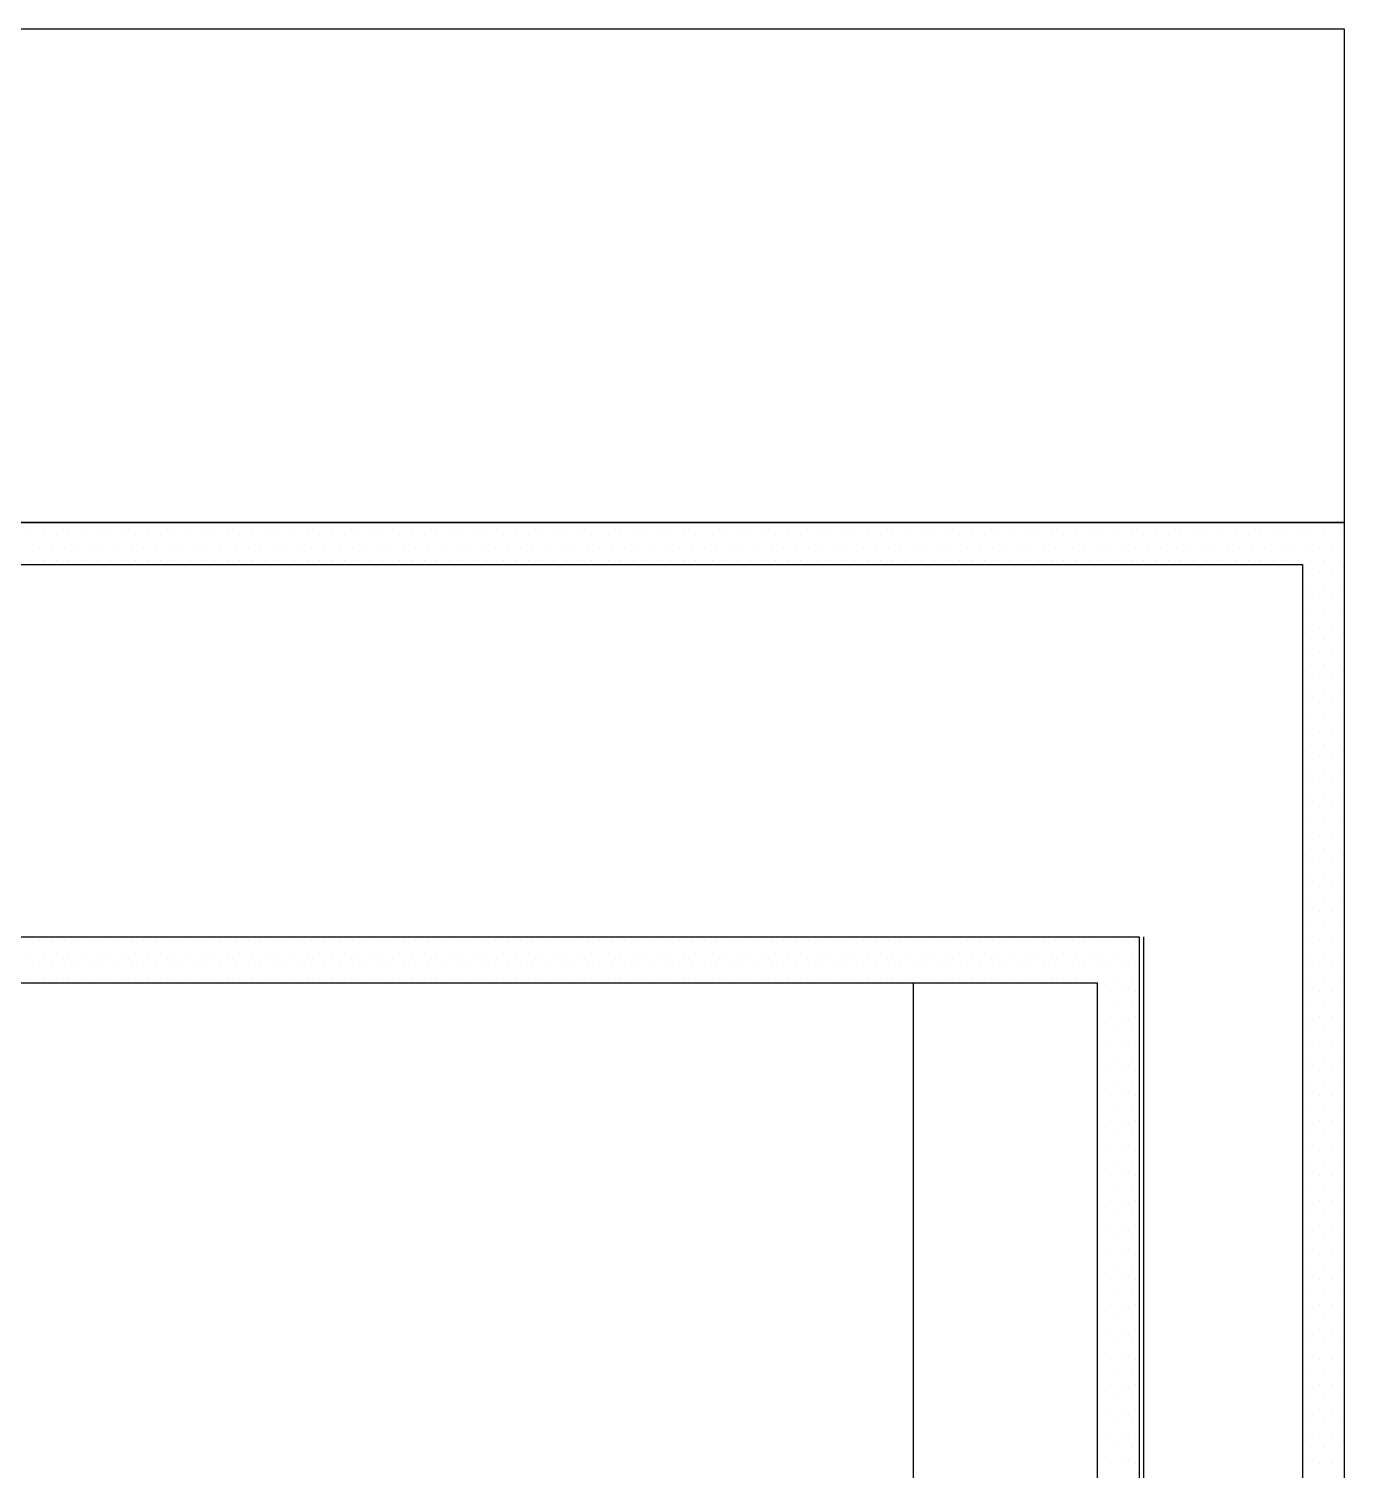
# Model space of a CAD drawing. Header units: metres. Extents: x 17 to 1264, y 17 to 859.
# Drawn here: x 449.2 to 494.49, y 723.38 to 772.99 of the extents above; entities that cross this region are included whole.
import ezdxf

# ---------------------------------------------------------------- set-up
doc = ezdxf.new("R2010")
doc.units = ezdxf.units.M
for name, color, linetype in [('LINES', 7, 'Continuous'), ('POLYLINES', 4, 'Continuous'), ('RECTS', 7, 'Continuous')]:
    doc.layers.add(name, color=color, linetype=linetype)

msp = doc.modelspace()

# ---------------------------------------------------------------- linework, layer by layer
at = {"layer": 'LINES'}
for p, q in [((449.27, 755.57), (449.27, 755.57)), ((449.71, 755.57), (449.71, 755.57)), ((450.14, 755.57), (450.14, 755.57)), ((450.57, 755.57), (450.57, 755.57)), ((451.15, 755.57), (451.15, 755.57)), ((451.58, 755.57), (451.58, 755.57)), ((452.01, 755.57), (452.01, 755.57)), ((452.44, 755.57), (452.44, 755.57)), ((452.87, 755.57), (452.87, 755.57)), ((453.31, 755.57), (453.31, 755.57)), ((453.74, 755.57), (453.74, 755.57)), ((454.17, 755.57), (454.17, 755.57)), ((454.75, 755.57), (454.75, 755.57)), ((455.18, 755.57), (455.18, 755.57)), ((455.61, 755.57), (455.61, 755.57)), ((456.04, 755.57), (456.04, 755.57)), ((456.47, 755.57), (456.47, 755.57)), ((456.91, 755.57), (456.91, 755.57)), ((457.34, 755.57), (457.34, 755.57)), ((457.77, 755.57), (457.77, 755.57)), ((458.35, 755.57), (458.35, 755.57)), ((458.78, 755.57), (458.78, 755.57)), ((459.21, 755.57), (459.21, 755.57)), ((459.64, 755.57), (459.64, 755.57)), ((460.07, 755.57), (460.07, 755.57)), ((460.51, 755.57), (460.51, 755.57)), ((460.94, 755.57), (460.94, 755.57)), ((461.37, 755.57), (461.37, 755.57)), ((461.95, 755.57), (461.95, 755.57)), ((462.38, 755.57), (462.38, 755.57)), ((462.81, 755.57), (462.81, 755.57)), ((463.24, 755.57), (463.24, 755.57)), ((463.67, 755.57), (463.67, 755.57)), ((464.11, 755.57), (464.11, 755.57)), ((464.54, 755.57), (464.54, 755.57)), ((464.97, 755.57), (464.97, 755.57)), ((465.55, 755.57), (465.55, 755.57)), ((465.98, 755.57), (465.98, 755.57)), ((466.41, 755.57), (466.41, 755.57)), ((466.84, 755.57), (466.84, 755.57)), ((467.27, 755.57), (467.27, 755.57)), ((467.71, 755.57), (467.71, 755.57)), ((468.14, 755.57), (468.14, 755.57)), ((468.57, 755.57), (468.57, 755.57)), ((469.15, 755.57), (469.15, 755.57)), ((469.58, 755.57), (469.58, 755.57)), ((470.01, 755.57), (470.01, 755.57)), ((470.44, 755.57), (470.44, 755.57)), ((470.87, 755.57), (470.87, 755.57)), ((471.31, 755.57), (471.31, 755.57)), ((471.74, 755.57), (471.74, 755.57)), ((472.17, 755.57), (472.17, 755.57)), ((472.75, 755.57), (472.75, 755.57)), ((473.18, 755.57), (473.18, 755.57)), ((473.61, 755.57), (473.61, 755.57)), ((474.04, 755.57), (474.04, 755.57)), ((474.47, 755.57), (474.47, 755.57)), ((474.91, 755.57), (474.91, 755.57)), ((475.34, 755.57), (475.34, 755.57)), ((475.77, 755.57), (475.77, 755.57)), ((476.35, 755.57), (476.35, 755.57)), ((476.78, 755.57), (476.78, 755.57)), ((477.21, 755.57), (477.21, 755.57)), ((477.64, 755.57), (477.64, 755.57)), ((478.07, 755.57), (478.07, 755.57)), ((478.51, 755.57), (478.51, 755.57)), ((478.94, 755.57), (478.94, 755.57)), ((479.37, 755.57), (479.37, 755.57)), ((479.95, 755.57), (479.95, 755.57)), ((480.38, 755.57), (480.38, 755.57)), ((480.81, 755.57), (480.81, 755.57)), ((481.24, 755.57), (481.24, 755.57)), ((481.67, 755.57), (481.67, 755.57)), ((482.11, 755.57), (482.11, 755.57)), ((482.54, 755.57), (482.54, 755.57)), ((482.97, 755.57), (482.97, 755.57)), ((483.55, 755.57), (483.55, 755.57)), ((483.98, 755.57), (483.98, 755.57)), ((484.41, 755.57), (484.41, 755.57)), ((484.84, 755.57), (484.84, 755.57)), ((485.27, 755.57), (485.27, 755.57)), ((485.71, 755.57), (485.71, 755.57)), ((486.14, 755.57), (486.14, 755.57)), ((486.57, 755.57), (486.57, 755.57)), ((487.15, 755.57), (487.15, 755.57)), ((487.58, 755.57), (487.58, 755.57)), ((488.01, 755.57), (488.01, 755.57)), ((488.44, 755.57), (488.44, 755.57)), ((488.87, 755.57), (488.87, 755.57)), ((489.31, 755.57), (489.31, 755.57)), ((489.74, 755.57), (489.74, 755.57)), ((490.17, 755.57), (490.17, 755.57)), ((490.75, 755.57), (490.75, 755.57)), ((491.18, 755.57), (491.18, 755.57)), ((491.61, 755.57), (491.61, 755.57)), ((492.04, 755.57), (492.04, 755.57)), ((492.47, 755.57), (492.47, 755.57)), ((492.91, 755.57), (492.91, 755.57)), ((493.34, 755.57), (493.34, 755.57)), ((493.77, 755.57), (493.77, 755.57)), ((494.35, 755.57), (494.35, 755.57)), ((449.56, 755.14), (449.56, 755.14)), ((449.99, 755.14), (449.99, 755.14)), ((450.43, 755.14), (450.43, 755.14)), ((450.86, 755.14), (450.86, 755.14)), ((451.29, 755.14), (451.29, 755.14)), ((451.72, 755.14), (451.72, 755.14)), ((452.15, 755.14), (452.15, 755.14)), ((452.73, 755.14), (452.73, 755.14)), ((453.16, 755.14), (453.16, 755.14)), ((453.59, 755.14), (453.59, 755.14)), ((454.03, 755.14), (454.03, 755.14)), ((454.46, 755.14), (454.46, 755.14)), ((454.89, 755.14), (454.89, 755.14)), ((455.32, 755.14), (455.32, 755.14)), ((455.75, 755.14), (455.75, 755.14)), ((456.33, 755.14), (456.33, 755.14)), ((456.76, 755.14), (456.76, 755.14)), ((457.19, 755.14), (457.19, 755.14)), ((457.63, 755.14), (457.63, 755.14)), ((458.06, 755.14), (458.06, 755.14)), ((458.49, 755.14), (458.49, 755.14)), ((458.92, 755.14), (458.92, 755.14)), ((459.35, 755.14), (459.35, 755.14)), ((459.93, 755.14), (459.93, 755.14)), ((460.36, 755.14), (460.36, 755.14)), ((460.79, 755.14), (460.79, 755.14)), ((461.23, 755.14), (461.23, 755.14)), ((461.66, 755.14), (461.66, 755.14)), ((462.09, 755.14), (462.09, 755.14)), ((462.52, 755.14), (462.52, 755.14)), ((462.95, 755.14), (462.95, 755.14)), ((463.53, 755.14), (463.53, 755.14)), ((463.96, 755.14), (463.96, 755.14)), ((464.39, 755.14), (464.39, 755.14)), ((464.83, 755.14), (464.83, 755.14)), ((465.26, 755.14), (465.26, 755.14)), ((465.69, 755.14), (465.69, 755.14)), ((466.12, 755.14), (466.12, 755.14)), ((466.55, 755.14), (466.55, 755.14)), ((467.13, 755.14), (467.13, 755.14)), ((467.56, 755.14), (467.56, 755.14)), ((467.99, 755.14), (467.99, 755.14)), ((468.43, 755.14), (468.43, 755.14)), ((468.86, 755.14), (468.86, 755.14)), ((469.29, 755.14), (469.29, 755.14)), ((469.72, 755.14), (469.72, 755.14)), ((470.15, 755.14), (470.15, 755.14)), ((470.73, 755.14), (470.73, 755.14)), ((471.16, 755.14), (471.16, 755.14)), ((471.59, 755.14), (471.59, 755.14)), ((472.03, 755.14), (472.03, 755.14)), ((472.46, 755.14), (472.46, 755.14)), ((472.89, 755.14), (472.89, 755.14)), ((473.32, 755.14), (473.32, 755.14)), ((473.75, 755.14), (473.75, 755.14)), ((474.33, 755.14), (474.33, 755.14)), ((474.76, 755.14), (474.76, 755.14)), ((475.19, 755.14), (475.19, 755.14)), ((475.63, 755.14), (475.63, 755.14)), ((476.06, 755.14), (476.06, 755.14)), ((476.49, 755.14), (476.49, 755.14)), ((476.92, 755.14), (476.92, 755.14)), ((477.35, 755.14), (477.35, 755.14)), ((477.93, 755.14), (477.93, 755.14)), ((478.36, 755.14), (478.36, 755.14)), ((478.79, 755.14), (478.79, 755.14)), ((479.23, 755.14), (479.23, 755.14)), ((479.66, 755.14), (479.66, 755.14)), ((480.09, 755.14), (480.09, 755.14)), ((480.52, 755.14), (480.52, 755.14)), ((480.95, 755.14), (480.95, 755.14)), ((481.53, 755.14), (481.53, 755.14)), ((481.96, 755.14), (481.96, 755.14)), ((482.39, 755.14), (482.39, 755.14)), ((482.83, 755.14), (482.83, 755.14)), ((483.26, 755.14), (483.26, 755.14)), ((483.69, 755.14), (483.69, 755.14)), ((484.12, 755.14), (484.12, 755.14)), ((484.55, 755.14), (484.55, 755.14)), ((485.13, 755.14), (485.13, 755.14)), ((485.56, 755.14), (485.56, 755.14)), ((485.99, 755.14), (485.99, 755.14)), ((486.43, 755.14), (486.43, 755.14)), ((486.86, 755.14), (486.86, 755.14)), ((487.29, 755.14), (487.29, 755.14)), ((487.72, 755.14), (487.72, 755.14)), ((488.15, 755.14), (488.15, 755.14)), ((488.73, 755.14), (488.73, 755.14)), ((489.16, 755.14), (489.16, 755.14)), ((489.59, 755.14), (489.59, 755.14)), ((490.03, 755.14), (490.03, 755.14)), ((490.46, 755.14), (490.46, 755.14)), ((490.89, 755.14), (490.89, 755.14)), ((491.32, 755.14), (491.32, 755.14)), ((491.75, 755.14), (491.75, 755.14)), ((492.33, 755.14), (492.33, 755.14)), ((492.76, 755.14), (492.76, 755.14)), ((493.19, 755.14), (493.19, 755.14)), ((493.63, 755.14), (493.63, 755.14)), ((494.06, 755.14), (494.06, 755.14)), ((449.27, 754.7), (449.27, 754.7)), ((449.71, 754.7), (449.71, 754.7)), ((450.14, 754.7), (450.14, 754.7)), ((450.57, 754.7), (450.57, 754.7)), ((451.15, 754.7), (451.15, 754.7)), ((451.58, 754.7), (451.58, 754.7)), ((452.01, 754.7), (452.01, 754.7)), ((452.44, 754.7), (452.44, 754.7)), ((452.87, 754.7), (452.87, 754.7)), ((453.31, 754.7), (453.31, 754.7)), ((453.74, 754.7), (453.74, 754.7)), ((454.17, 754.7), (454.17, 754.7)), ((454.75, 754.7), (454.75, 754.7)), ((455.18, 754.7), (455.18, 754.7)), ((455.61, 754.7), (455.61, 754.7)), ((456.04, 754.7), (456.04, 754.7)), ((456.47, 754.7), (456.47, 754.7)), ((456.91, 754.7), (456.91, 754.7)), ((457.34, 754.7), (457.34, 754.7)), ((457.77, 754.7), (457.77, 754.7)), ((458.35, 754.7), (458.35, 754.7)), ((458.78, 754.7), (458.78, 754.7)), ((459.21, 754.7), (459.21, 754.7)), ((459.64, 754.7), (459.64, 754.7)), ((460.07, 754.7), (460.07, 754.7)), ((460.51, 754.7), (460.51, 754.7)), ((460.94, 754.7), (460.94, 754.7)), ((461.37, 754.7), (461.37, 754.7)), ((461.95, 754.7), (461.95, 754.7)), ((462.38, 754.7), (462.38, 754.7)), ((462.81, 754.7), (462.81, 754.7)), ((463.24, 754.7), (463.24, 754.7)), ((463.67, 754.7), (463.67, 754.7)), ((464.11, 754.7), (464.11, 754.7)), ((464.54, 754.7), (464.54, 754.7)), ((464.97, 754.7), (464.97, 754.7)), ((465.55, 754.7), (465.55, 754.7)), ((465.98, 754.7), (465.98, 754.7)), ((466.41, 754.7), (466.41, 754.7)), ((466.84, 754.7), (466.84, 754.7)), ((467.27, 754.7), (467.27, 754.7)), ((467.71, 754.7), (467.71, 754.7)), ((468.14, 754.7), (468.14, 754.7)), ((468.57, 754.7), (468.57, 754.7)), ((469.15, 754.7), (469.15, 754.7)), ((469.58, 754.7), (469.58, 754.7)), ((470.01, 754.7), (470.01, 754.7)), ((470.44, 754.7), (470.44, 754.7)), ((470.87, 754.7), (470.87, 754.7)), ((471.31, 754.7), (471.31, 754.7)), ((471.74, 754.7), (471.74, 754.7)), ((472.17, 754.7), (472.17, 754.7)), ((472.75, 754.7), (472.75, 754.7)), ((473.18, 754.7), (473.18, 754.7)), ((473.61, 754.7), (473.61, 754.7)), ((474.04, 754.7), (474.04, 754.7)), ((474.47, 754.7), (474.47, 754.7)), ((474.91, 754.7), (474.91, 754.7)), ((475.34, 754.7), (475.34, 754.7)), ((475.77, 754.7), (475.77, 754.7)), ((476.35, 754.7), (476.35, 754.7)), ((476.78, 754.7), (476.78, 754.7)), ((477.21, 754.7), (477.21, 754.7)), ((477.64, 754.7), (477.64, 754.7)), ((478.07, 754.7), (478.07, 754.7)), ((478.51, 754.7), (478.51, 754.7)), ((478.94, 754.7), (478.94, 754.7)), ((479.37, 754.7), (479.37, 754.7)), ((479.95, 754.7), (479.95, 754.7)), ((480.38, 754.7), (480.38, 754.7)), ((480.81, 754.7), (480.81, 754.7)), ((481.24, 754.7), (481.24, 754.7)), ((481.67, 754.7), (481.67, 754.7)), ((482.11, 754.7), (482.11, 754.7)), ((482.54, 754.7), (482.54, 754.7)), ((482.97, 754.7), (482.97, 754.7)), ((483.55, 754.7), (483.55, 754.7)), ((483.98, 754.7), (483.98, 754.7)), ((484.41, 754.7), (484.41, 754.7)), ((484.84, 754.7), (484.84, 754.7)), ((485.27, 754.7), (485.27, 754.7)), ((485.71, 754.7), (485.71, 754.7)), ((486.14, 754.7), (486.14, 754.7)), ((486.57, 754.7), (486.57, 754.7)), ((487.15, 754.7), (487.15, 754.7)), ((487.58, 754.7), (487.58, 754.7)), ((488.01, 754.7), (488.01, 754.7)), ((488.44, 754.7), (488.44, 754.7)), ((488.87, 754.7), (488.87, 754.7)), ((489.31, 754.7), (489.31, 754.7)), ((489.74, 754.7), (489.74, 754.7)), ((490.17, 754.7), (490.17, 754.7)), ((490.75, 754.7), (490.75, 754.7)), ((491.18, 754.7), (491.18, 754.7)), ((491.61, 754.7), (491.61, 754.7)), ((492.04, 754.7), (492.04, 754.7)), ((492.47, 754.7), (492.47, 754.7)), ((492.91, 754.7), (492.91, 754.7)), ((493.34, 754.7), (493.34, 754.7)), ((493.77, 754.7), (493.77, 754.7)), ((494.35, 754.7), (494.35, 754.7)), ((493.19, 754.27), (493.19, 754.27)), ((493.63, 754.27), (493.63, 754.27)), ((494.06, 754.27), (494.06, 754.27)), ((493.34, 753.84), (493.34, 753.84)), ((493.77, 753.84), (493.77, 753.84)), ((494.35, 753.84), (494.35, 753.84)), ((493.19, 753.41), (493.19, 753.41)), ((493.63, 753.41), (493.63, 753.41)), ((494.06, 753.41), (494.06, 753.41)), ((493.34, 752.98), (493.34, 752.98)), ((493.77, 752.98), (493.77, 752.98)), ((494.35, 752.98), (494.35, 752.98)), ((493.19, 752.4), (493.19, 752.4)), ((493.63, 752.4), (493.63, 752.4)), ((494.06, 752.4), (494.06, 752.4)), ((493.19, 751.54), (493.19, 751.54)), ((493.34, 751.97), (493.34, 751.97)), ((493.63, 751.54), (493.63, 751.54)), ((493.77, 751.97), (493.77, 751.97)), ((494.06, 751.54), (494.06, 751.54)), ((494.35, 751.97), (494.35, 751.97)), ((493.34, 751.1), (493.34, 751.1)), ((493.77, 751.1), (493.77, 751.1)), ((494.35, 751.1), (494.35, 751.1)), ((493.19, 750.67), (493.19, 750.67)), ((493.63, 750.67), (493.63, 750.67)), ((494.06, 750.67), (494.06, 750.67)), ((493.34, 750.24), (493.34, 750.24)), ((493.77, 750.24), (493.77, 750.24)), ((494.35, 750.24), (494.35, 750.24)), ((493.19, 749.81), (493.19, 749.81)), ((493.63, 749.81), (493.63, 749.81)), ((494.06, 749.81), (494.06, 749.81)), ((493.34, 749.38), (493.34, 749.38)), ((493.77, 749.38), (493.77, 749.38)), ((494.35, 749.38), (494.35, 749.38)), ((493.19, 748.8), (493.19, 748.8)), ((493.63, 748.8), (493.63, 748.8)), ((494.06, 748.8), (494.06, 748.8)), ((493.34, 748.37), (493.34, 748.37)), ((493.77, 748.37), (493.77, 748.37)), ((494.35, 748.37), (494.35, 748.37)), ((493.19, 747.94), (493.19, 747.94)), ((493.63, 747.94), (493.63, 747.94)), ((494.06, 747.94), (494.06, 747.94)), ((493.19, 747.07), (493.19, 747.07)), ((493.34, 747.5), (493.34, 747.5)), ((493.63, 747.07), (493.63, 747.07)), ((493.77, 747.5), (493.77, 747.5)), ((494.06, 747.07), (494.06, 747.07)), ((494.35, 747.5), (494.35, 747.5)), ((493.34, 746.64), (493.34, 746.64)), ((493.77, 746.64), (493.77, 746.64)), ((494.35, 746.64), (494.35, 746.64)), ((493.19, 746.21), (493.19, 746.21)), ((493.63, 746.21), (493.63, 746.21)), ((494.06, 746.21), (494.06, 746.21)), ((493.34, 745.78), (493.34, 745.78)), ((493.77, 745.78), (493.77, 745.78)), ((494.35, 745.78), (494.35, 745.78)), ((493.19, 745.2), (493.19, 745.2)), ((493.63, 745.2), (493.63, 745.2)), ((494.06, 745.2), (494.06, 745.2)), ((493.34, 744.77), (493.34, 744.77)), ((493.77, 744.77), (493.77, 744.77)), ((494.35, 744.77), (494.35, 744.77)), ((493.19, 744.34), (493.19, 744.34)), ((493.63, 744.34), (493.63, 744.34)), ((494.06, 744.34), (494.06, 744.34)), ((493.34, 743.9), (493.34, 743.9)), ((493.77, 743.9), (493.77, 743.9)), ((494.35, 743.9), (494.35, 743.9)), ((493.19, 743.47), (493.19, 743.47)), ((493.63, 743.47), (493.63, 743.47)), ((494.06, 743.47), (494.06, 743.47)), ((493.19, 742.61), (493.19, 742.61)), ((493.34, 743.04), (493.34, 743.04)), ((493.63, 742.61), (493.63, 742.61)), ((493.77, 743.04), (493.77, 743.04)), ((494.06, 742.61), (494.06, 742.61)), ((494.35, 743.04), (494.35, 743.04)), ((493.34, 742.18), (493.34, 742.18)), ((493.77, 742.18), (493.77, 742.18)), ((494.35, 742.18), (494.35, 742.18)), ((449.56, 741.6), (449.56, 741.6)), ((449.99, 741.6), (449.99, 741.6)), ((450.43, 741.6), (450.43, 741.6)), ((450.86, 741.6), (450.86, 741.6)), ((451.29, 741.6), (451.29, 741.6)), ((451.72, 741.6), (451.72, 741.6)), ((452.15, 741.6), (452.15, 741.6)), ((452.73, 741.6), (452.73, 741.6)), ((453.16, 741.6), (453.16, 741.6)), ((453.59, 741.6), (453.59, 741.6)), ((454.03, 741.6), (454.03, 741.6)), ((454.46, 741.6), (454.46, 741.6)), ((454.89, 741.6), (454.89, 741.6)), ((455.32, 741.6), (455.32, 741.6)), ((455.75, 741.6), (455.75, 741.6)), ((456.33, 741.6), (456.33, 741.6)), ((456.76, 741.6), (456.76, 741.6)), ((457.19, 741.6), (457.19, 741.6)), ((457.63, 741.6), (457.63, 741.6)), ((458.06, 741.6), (458.06, 741.6)), ((458.49, 741.6), (458.49, 741.6)), ((458.92, 741.6), (458.92, 741.6)), ((459.35, 741.6), (459.35, 741.6)), ((459.93, 741.6), (459.93, 741.6)), ((460.36, 741.6), (460.36, 741.6)), ((460.79, 741.6), (460.79, 741.6)), ((461.23, 741.6), (461.23, 741.6)), ((461.66, 741.6), (461.66, 741.6)), ((462.09, 741.6), (462.09, 741.6)), ((462.52, 741.6), (462.52, 741.6)), ((462.95, 741.6), (462.95, 741.6)), ((463.53, 741.6), (463.53, 741.6)), ((463.96, 741.6), (463.96, 741.6)), ((464.39, 741.6), (464.39, 741.6)), ((464.83, 741.6), (464.83, 741.6)), ((465.26, 741.6), (465.26, 741.6)), ((465.69, 741.6), (465.69, 741.6)), ((466.12, 741.6), (466.12, 741.6)), ((466.55, 741.6), (466.55, 741.6)), ((467.13, 741.6), (467.13, 741.6)), ((467.56, 741.6), (467.56, 741.6)), ((467.99, 741.6), (467.99, 741.6)), ((468.43, 741.6), (468.43, 741.6)), ((468.86, 741.6), (468.86, 741.6)), ((469.29, 741.6), (469.29, 741.6)), ((469.72, 741.6), (469.72, 741.6)), ((470.15, 741.6), (470.15, 741.6)), ((470.73, 741.6), (470.73, 741.6)), ((471.16, 741.6), (471.16, 741.6)), ((471.59, 741.6), (471.59, 741.6)), ((472.03, 741.6), (472.03, 741.6)), ((472.46, 741.6), (472.46, 741.6)), ((472.89, 741.6), (472.89, 741.6)), ((473.32, 741.6), (473.32, 741.6)), ((473.75, 741.6), (473.75, 741.6)), ((474.33, 741.6), (474.33, 741.6)), ((474.76, 741.6), (474.76, 741.6)), ((475.19, 741.6), (475.19, 741.6)), ((475.63, 741.6), (475.63, 741.6)), ((476.06, 741.6), (476.06, 741.6)), ((476.49, 741.6), (476.49, 741.6)), ((476.92, 741.6), (476.92, 741.6)), ((477.35, 741.6), (477.35, 741.6)), ((477.93, 741.6), (477.93, 741.6)), ((478.36, 741.6), (478.36, 741.6)), ((478.79, 741.6), (478.79, 741.6)), ((479.23, 741.6), (479.23, 741.6)), ((479.66, 741.6), (479.66, 741.6)), ((480.09, 741.6), (480.09, 741.6)), ((480.52, 741.6), (480.52, 741.6)), ((480.95, 741.6), (480.95, 741.6)), ((481.53, 741.6), (481.53, 741.6)), ((481.96, 741.6), (481.96, 741.6)), ((482.39, 741.6), (482.39, 741.6)), ((482.83, 741.6), (482.83, 741.6)), ((483.26, 741.6), (483.26, 741.6)), ((483.69, 741.6), (483.69, 741.6)), ((484.12, 741.6), (484.12, 741.6)), ((484.55, 741.6), (484.55, 741.6)), ((485.13, 741.6), (485.13, 741.6)), ((485.56, 741.6), (485.56, 741.6)), ((485.99, 741.6), (485.99, 741.6)), ((486.43, 741.6), (486.43, 741.6)), ((486.86, 741.6), (486.86, 741.6)), ((487.29, 741.6), (487.29, 741.6)), ((493.19, 741.6), (493.19, 741.6)), ((493.63, 741.6), (493.63, 741.6)), ((494.06, 741.6), (494.06, 741.6)), ((449.27, 741.17), (449.27, 741.17)), ((449.71, 741.17), (449.71, 741.17)), ((450.14, 741.17), (450.14, 741.17)), ((450.57, 741.17), (450.57, 741.17)), ((451.15, 741.17), (451.15, 741.17)), ((451.58, 741.17), (451.58, 741.17)), ((452.01, 741.17), (452.01, 741.17)), ((452.44, 741.17), (452.44, 741.17)), ((452.87, 741.17), (452.87, 741.17)), ((453.31, 741.17), (453.31, 741.17)), ((453.74, 741.17), (453.74, 741.17)), ((454.17, 741.17), (454.17, 741.17)), ((454.75, 741.17), (454.75, 741.17)), ((455.18, 741.17), (455.18, 741.17)), ((455.61, 741.17), (455.61, 741.17)), ((456.04, 741.17), (456.04, 741.17)), ((456.47, 741.17), (456.47, 741.17)), ((456.91, 741.17), (456.91, 741.17)), ((457.34, 741.17), (457.34, 741.17)), ((457.77, 741.17), (457.77, 741.17)), ((458.35, 741.17), (458.35, 741.17)), ((458.78, 741.17), (458.78, 741.17)), ((459.21, 741.17), (459.21, 741.17)), ((459.64, 741.17), (459.64, 741.17)), ((460.07, 741.17), (460.07, 741.17)), ((460.51, 741.17), (460.51, 741.17)), ((460.94, 741.17), (460.94, 741.17)), ((461.37, 741.17), (461.37, 741.17)), ((461.95, 741.17), (461.95, 741.17)), ((462.38, 741.17), (462.38, 741.17)), ((462.81, 741.17), (462.81, 741.17)), ((463.24, 741.17), (463.24, 741.17)), ((463.67, 741.17), (463.67, 741.17)), ((464.11, 741.17), (464.11, 741.17)), ((464.54, 741.17), (464.54, 741.17)), ((464.97, 741.17), (464.97, 741.17)), ((465.55, 741.17), (465.55, 741.17)), ((465.98, 741.17), (465.98, 741.17)), ((466.41, 741.17), (466.41, 741.17)), ((466.84, 741.17), (466.84, 741.17)), ((467.27, 741.17), (467.27, 741.17)), ((467.71, 741.17), (467.71, 741.17)), ((468.14, 741.17), (468.14, 741.17)), ((468.57, 741.17), (468.57, 741.17)), ((469.15, 741.17), (469.15, 741.17)), ((469.58, 741.17), (469.58, 741.17)), ((470.01, 741.17), (470.01, 741.17)), ((470.44, 741.17), (470.44, 741.17)), ((470.87, 741.17), (470.87, 741.17)), ((471.31, 741.17), (471.31, 741.17)), ((471.74, 741.17), (471.74, 741.17)), ((472.17, 741.17), (472.17, 741.17)), ((472.75, 741.17), (472.75, 741.17)), ((473.18, 741.17), (473.18, 741.17)), ((473.61, 741.17), (473.61, 741.17)), ((474.04, 741.17), (474.04, 741.17)), ((474.47, 741.17), (474.47, 741.17)), ((474.91, 741.17), (474.91, 741.17)), ((475.34, 741.17), (475.34, 741.17)), ((475.77, 741.17), (475.77, 741.17)), ((476.35, 741.17), (476.35, 741.17)), ((476.78, 741.17), (476.78, 741.17)), ((477.21, 741.17), (477.21, 741.17)), ((477.64, 741.17), (477.64, 741.17)), ((478.07, 741.17), (478.07, 741.17)), ((478.51, 741.17), (478.51, 741.17)), ((478.94, 741.17), (478.94, 741.17)), ((479.37, 741.17), (479.37, 741.17)), ((479.95, 741.17), (479.95, 741.17)), ((480.38, 741.17), (480.38, 741.17)), ((480.81, 741.17), (480.81, 741.17)), ((481.24, 741.17), (481.24, 741.17)), ((481.67, 741.17), (481.67, 741.17)), ((482.11, 741.17), (482.11, 741.17)), ((482.54, 741.17), (482.54, 741.17)), ((482.97, 741.17), (482.97, 741.17)), ((483.55, 741.17), (483.55, 741.17)), ((483.98, 741.17), (483.98, 741.17)), ((484.41, 741.17), (484.41, 741.17)), ((484.84, 741.17), (484.84, 741.17)), ((485.27, 741.17), (485.27, 741.17)), ((485.71, 741.17), (485.71, 741.17)), ((486.14, 741.17), (486.14, 741.17)), ((486.57, 741.17), (486.57, 741.17)), ((487.15, 741.17), (487.15, 741.17)), ((493.34, 741.17), (493.34, 741.17)), ((493.77, 741.17), (493.77, 741.17)), ((494.35, 741.17), (494.35, 741.17)), ((449.56, 740.74), (449.56, 740.74)), ((449.99, 740.74), (449.99, 740.74)), ((450.43, 740.74), (450.43, 740.74)), ((450.86, 740.74), (450.86, 740.74)), ((451.29, 740.74), (451.29, 740.74)), ((451.72, 740.74), (451.72, 740.74)), ((452.15, 740.74), (452.15, 740.74)), ((452.73, 740.74), (452.73, 740.74)), ((453.16, 740.74), (453.16, 740.74)), ((453.59, 740.74), (453.59, 740.74)), ((454.03, 740.74), (454.03, 740.74)), ((454.46, 740.74), (454.46, 740.74)), ((454.89, 740.74), (454.89, 740.74)), ((455.32, 740.74), (455.32, 740.74)), ((455.75, 740.74), (455.75, 740.74)), ((456.33, 740.74), (456.33, 740.74)), ((456.76, 740.74), (456.76, 740.74)), ((457.19, 740.74), (457.19, 740.74)), ((457.63, 740.74), (457.63, 740.74)), ((458.06, 740.74), (458.06, 740.74)), ((458.49, 740.74), (458.49, 740.74)), ((458.92, 740.74), (458.92, 740.74)), ((459.35, 740.74), (459.35, 740.74)), ((459.93, 740.74), (459.93, 740.74)), ((460.36, 740.74), (460.36, 740.74)), ((460.79, 740.74), (460.79, 740.74)), ((461.23, 740.74), (461.23, 740.74)), ((461.66, 740.74), (461.66, 740.74)), ((462.09, 740.74), (462.09, 740.74)), ((462.52, 740.74), (462.52, 740.74)), ((462.95, 740.74), (462.95, 740.74)), ((463.53, 740.74), (463.53, 740.74)), ((463.96, 740.74), (463.96, 740.74)), ((464.39, 740.74), (464.39, 740.74)), ((464.83, 740.74), (464.83, 740.74)), ((465.26, 740.74), (465.26, 740.74)), ((465.69, 740.74), (465.69, 740.74)), ((466.12, 740.74), (466.12, 740.74)), ((466.55, 740.74), (466.55, 740.74)), ((467.13, 740.74), (467.13, 740.74)), ((467.56, 740.74), (467.56, 740.74)), ((467.99, 740.74), (467.99, 740.74)), ((468.43, 740.74), (468.43, 740.74)), ((468.86, 740.74), (468.86, 740.74)), ((469.29, 740.74), (469.29, 740.74)), ((469.72, 740.74), (469.72, 740.74)), ((470.15, 740.74), (470.15, 740.74)), ((470.73, 740.74), (470.73, 740.74)), ((471.16, 740.74), (471.16, 740.74)), ((471.59, 740.74), (471.59, 740.74)), ((472.03, 740.74), (472.03, 740.74)), ((472.46, 740.74), (472.46, 740.74)), ((472.89, 740.74), (472.89, 740.74)), ((473.32, 740.74), (473.32, 740.74)), ((473.75, 740.74), (473.75, 740.74)), ((474.33, 740.74), (474.33, 740.74)), ((474.76, 740.74), (474.76, 740.74)), ((475.19, 740.74), (475.19, 740.74)), ((475.63, 740.74), (475.63, 740.74)), ((476.06, 740.74), (476.06, 740.74)), ((476.49, 740.74), (476.49, 740.74)), ((476.92, 740.74), (476.92, 740.74)), ((477.35, 740.74), (477.35, 740.74)), ((477.93, 740.74), (477.93, 740.74)), ((478.36, 740.74), (478.36, 740.74)), ((478.79, 740.74), (478.79, 740.74)), ((479.23, 740.74), (479.23, 740.74)), ((479.66, 740.74), (479.66, 740.74)), ((480.09, 740.74), (480.09, 740.74)), ((480.52, 740.74), (480.52, 740.74)), ((480.95, 740.74), (480.95, 740.74)), ((481.53, 740.74), (481.53, 740.74)), ((481.96, 740.74), (481.96, 740.74)), ((482.39, 740.74), (482.39, 740.74)), ((482.83, 740.74), (482.83, 740.74)), ((483.26, 740.74), (483.26, 740.74)), ((483.69, 740.74), (483.69, 740.74)), ((484.12, 740.74), (484.12, 740.74)), ((484.55, 740.74), (484.55, 740.74)), ((485.13, 740.74), (485.13, 740.74)), ((485.56, 740.74), (485.56, 740.74)), ((485.99, 740.74), (485.99, 740.74)), ((486.43, 740.74), (486.43, 740.74)), ((486.86, 740.74), (486.86, 740.74)), ((487.29, 740.74), (487.29, 740.74)), ((493.19, 740.74), (493.19, 740.74)), ((493.63, 740.74), (493.63, 740.74)), ((494.06, 740.74), (494.06, 740.74)), ((332.92, 740.16), (479.66, 740.16)), ((449.27, 740.3), (449.27, 740.3)), ((449.71, 740.3), (449.71, 740.3)), ((450.14, 740.3), (450.14, 740.3)), ((450.57, 740.3), (450.57, 740.3)), ((451.15, 740.3), (451.15, 740.3)), ((451.58, 740.3), (451.58, 740.3)), ((452.01, 740.3), (452.01, 740.3)), ((452.44, 740.3), (452.44, 740.3)), ((452.87, 740.3), (452.87, 740.3)), ((453.31, 740.3), (453.31, 740.3)), ((453.74, 740.3), (453.74, 740.3)), ((454.17, 740.3), (454.17, 740.3)), ((454.75, 740.3), (454.75, 740.3)), ((455.18, 740.3), (455.18, 740.3)), ((455.61, 740.3), (455.61, 740.3)), ((456.04, 740.3), (456.04, 740.3)), ((456.47, 740.3), (456.47, 740.3)), ((456.91, 740.3), (456.91, 740.3)), ((457.34, 740.3), (457.34, 740.3)), ((457.77, 740.3), (457.77, 740.3)), ((458.35, 740.3), (458.35, 740.3)), ((458.78, 740.3), (458.78, 740.3)), ((459.21, 740.3), (459.21, 740.3)), ((459.64, 740.3), (459.64, 740.3)), ((460.07, 740.3), (460.07, 740.3)), ((460.51, 740.3), (460.51, 740.3)), ((460.94, 740.3), (460.94, 740.3)), ((461.37, 740.3), (461.37, 740.3)), ((461.95, 740.3), (461.95, 740.3)), ((462.38, 740.3), (462.38, 740.3)), ((462.81, 740.3), (462.81, 740.3)), ((463.24, 740.3), (463.24, 740.3)), ((463.67, 740.3), (463.67, 740.3)), ((464.11, 740.3), (464.11, 740.3)), ((464.54, 740.3), (464.54, 740.3)), ((464.97, 740.3), (464.97, 740.3)), ((465.55, 740.3), (465.55, 740.3)), ((465.98, 740.3), (465.98, 740.3)), ((466.41, 740.3), (466.41, 740.3)), ((466.84, 740.3), (466.84, 740.3)), ((467.27, 740.3), (467.27, 740.3)), ((467.71, 740.3), (467.71, 740.3)), ((468.14, 740.3), (468.14, 740.3)), ((468.57, 740.3), (468.57, 740.3)), ((469.15, 740.3), (469.15, 740.3)), ((469.58, 740.3), (469.58, 740.3)), ((470.01, 740.3), (470.01, 740.3)), ((470.44, 740.3), (470.44, 740.3)), ((470.87, 740.3), (470.87, 740.3)), ((471.31, 740.3), (471.31, 740.3)), ((471.74, 740.3), (471.74, 740.3)), ((472.17, 740.3), (472.17, 740.3)), ((472.75, 740.3), (472.75, 740.3)), ((473.18, 740.3), (473.18, 740.3)), ((473.61, 740.3), (473.61, 740.3)), ((474.04, 740.3), (474.04, 740.3)), ((474.47, 740.3), (474.47, 740.3)), ((474.91, 740.3), (474.91, 740.3)), ((475.34, 740.3), (475.34, 740.3)), ((475.77, 740.3), (475.77, 740.3)), ((476.35, 740.3), (476.35, 740.3)), ((476.78, 740.3), (476.78, 740.3)), ((477.21, 740.3), (477.21, 740.3)), ((477.64, 740.3), (477.64, 740.3)), ((478.07, 740.3), (478.07, 740.3)), ((478.51, 740.3), (478.51, 740.3)), ((478.94, 740.3), (478.94, 740.3)), ((479.37, 740.3), (479.37, 740.3)), ((479.66, 144.86), (479.66, 740.16)), ((479.95, 740.3), (479.95, 740.3)), ((480.38, 740.3), (480.38, 740.3)), ((480.81, 740.3), (480.81, 740.3)), ((481.24, 740.3), (481.24, 740.3)), ((481.67, 740.3), (481.67, 740.3)), ((482.11, 740.3), (482.11, 740.3)), ((482.54, 740.3), (482.54, 740.3)), ((482.97, 740.3), (482.97, 740.3)), ((483.55, 740.3), (483.55, 740.3)), ((483.98, 740.3), (483.98, 740.3)), ((484.41, 740.3), (484.41, 740.3)), ((484.84, 740.3), (484.84, 740.3)), ((485.27, 740.3), (485.27, 740.3)), ((485.71, 740.3), (485.71, 740.3)), ((486.14, 740.3), (486.14, 740.3)), ((486.57, 740.3), (486.57, 740.3)), ((487.15, 740.3), (487.15, 740.3)), ((493.34, 740.3), (493.34, 740.3)), ((493.77, 740.3), (493.77, 740.3)), ((494.35, 740.3), (494.35, 740.3)), ((486.43, 739.87), (486.43, 739.87)), ((486.86, 739.87), (486.86, 739.87)), ((487.29, 739.87), (487.29, 739.87)), ((493.19, 739.87), (493.19, 739.87)), ((493.63, 739.87), (493.63, 739.87)), ((494.06, 739.87), (494.06, 739.87)), ((486.14, 739.44), (486.14, 739.44)), ((486.57, 739.44), (486.57, 739.44)), ((487.15, 739.44), (487.15, 739.44)), ((493.34, 739.44), (493.34, 739.44)), ((493.77, 739.44), (493.77, 739.44)), ((494.35, 739.44), (494.35, 739.44)), ((486.43, 739.01), (486.43, 739.01)), ((486.86, 739.01), (486.86, 739.01)), ((487.29, 739.01), (487.29, 739.01)), ((493.19, 739.01), (493.19, 739.01)), ((493.63, 739.01), (493.63, 739.01)), ((494.06, 739.01), (494.06, 739.01)), ((486.14, 738.58), (486.14, 738.58)), ((486.57, 738.58), (486.57, 738.58)), ((487.15, 738.58), (487.15, 738.58)), ((493.34, 738.58), (493.34, 738.58)), ((493.77, 738.58), (493.77, 738.58)), ((494.35, 738.58), (494.35, 738.58)), ((486.43, 738), (486.43, 738)), ((486.86, 738), (486.86, 738)), ((487.29, 738), (487.29, 738)), ((493.19, 738), (493.19, 738)), ((493.63, 738), (493.63, 738)), ((494.06, 738), (494.06, 738)), ((486.14, 737.57), (486.14, 737.57)), ((486.43, 737.14), (486.43, 737.14)), ((486.57, 737.57), (486.57, 737.57)), ((486.86, 737.14), (486.86, 737.14)), ((487.15, 737.57), (487.15, 737.57)), ((487.29, 737.14), (487.29, 737.14)), ((493.19, 737.14), (493.19, 737.14)), ((493.34, 737.57), (493.34, 737.57)), ((493.63, 737.14), (493.63, 737.14)), ((493.77, 737.57), (493.77, 737.57)), ((494.06, 737.14), (494.06, 737.14)), ((494.35, 737.57), (494.35, 737.57)), ((486.14, 736.7), (486.14, 736.7)), ((486.57, 736.7), (486.57, 736.7)), ((487.15, 736.7), (487.15, 736.7)), ((493.34, 736.7), (493.34, 736.7)), ((493.77, 736.7), (493.77, 736.7)), ((494.35, 736.7), (494.35, 736.7)), ((486.43, 736.27), (486.43, 736.27)), ((486.86, 736.27), (486.86, 736.27)), ((487.29, 736.27), (487.29, 736.27)), ((493.19, 736.27), (493.19, 736.27)), ((493.63, 736.27), (493.63, 736.27)), ((494.06, 736.27), (494.06, 736.27)), ((486.14, 735.84), (486.14, 735.84)), ((486.57, 735.84), (486.57, 735.84)), ((487.15, 735.84), (487.15, 735.84)), ((493.34, 735.84), (493.34, 735.84)), ((493.77, 735.84), (493.77, 735.84)), ((494.35, 735.84), (494.35, 735.84)), ((486.43, 735.41), (486.43, 735.41)), ((486.86, 735.41), (486.86, 735.41)), ((487.29, 735.41), (487.29, 735.41)), ((493.19, 735.41), (493.19, 735.41)), ((493.63, 735.41), (493.63, 735.41)), ((494.06, 735.41), (494.06, 735.41)), ((486.14, 734.98), (486.14, 734.98)), ((486.57, 734.98), (486.57, 734.98)), ((487.15, 734.98), (487.15, 734.98)), ((493.34, 734.98), (493.34, 734.98)), ((493.77, 734.98), (493.77, 734.98)), ((494.35, 734.98), (494.35, 734.98)), ((486.43, 734.4), (486.43, 734.4)), ((486.86, 734.4), (486.86, 734.4)), ((487.29, 734.4), (487.29, 734.4)), ((493.19, 734.4), (493.19, 734.4)), ((493.63, 734.4), (493.63, 734.4)), ((494.06, 734.4), (494.06, 734.4)), ((486.14, 733.97), (486.14, 733.97)), ((486.57, 733.97), (486.57, 733.97)), ((487.15, 733.97), (487.15, 733.97)), ((493.34, 733.97), (493.34, 733.97)), ((493.77, 733.97), (493.77, 733.97)), ((494.35, 733.97), (494.35, 733.97)), ((486.43, 733.54), (486.43, 733.54)), ((486.86, 733.54), (486.86, 733.54)), ((487.29, 733.54), (487.29, 733.54)), ((493.19, 733.54), (493.19, 733.54)), ((493.63, 733.54), (493.63, 733.54)), ((494.06, 733.54), (494.06, 733.54)), ((486.14, 733.1), (486.14, 733.1)), ((486.43, 732.67), (486.43, 732.67)), ((486.57, 733.1), (486.57, 733.1)), ((486.86, 732.67), (486.86, 732.67)), ((487.15, 733.1), (487.15, 733.1)), ((487.29, 732.67), (487.29, 732.67)), ((493.19, 732.67), (493.19, 732.67)), ((493.34, 733.1), (493.34, 733.1)), ((493.63, 732.67), (493.63, 732.67)), ((493.77, 733.1), (493.77, 733.1)), ((494.06, 732.67), (494.06, 732.67)), ((494.35, 733.1), (494.35, 733.1)), ((486.14, 732.24), (486.14, 732.24)), ((486.57, 732.24), (486.57, 732.24)), ((487.15, 732.24), (487.15, 732.24)), ((493.34, 732.24), (493.34, 732.24)), ((493.77, 732.24), (493.77, 732.24)), ((494.35, 732.24), (494.35, 732.24)), ((486.43, 731.81), (486.43, 731.81)), ((486.86, 731.81), (486.86, 731.81)), ((487.29, 731.81), (487.29, 731.81)), ((493.19, 731.81), (493.19, 731.81)), ((493.63, 731.81), (493.63, 731.81)), ((494.06, 731.81), (494.06, 731.81)), ((486.14, 731.38), (486.14, 731.38)), ((486.57, 731.38), (486.57, 731.38)), ((487.15, 731.38), (487.15, 731.38)), ((493.34, 731.38), (493.34, 731.38)), ((493.77, 731.38), (493.77, 731.38)), ((494.35, 731.38), (494.35, 731.38)), ((486.43, 730.8), (486.43, 730.8)), ((486.86, 730.8), (486.86, 730.8)), ((487.29, 730.8), (487.29, 730.8)), ((493.19, 730.8), (493.19, 730.8)), ((493.63, 730.8), (493.63, 730.8)), ((494.06, 730.8), (494.06, 730.8)), ((486.14, 730.37), (486.14, 730.37)), ((486.57, 730.37), (486.57, 730.37)), ((487.15, 730.37), (487.15, 730.37)), ((493.34, 730.37), (493.34, 730.37)), ((493.77, 730.37), (493.77, 730.37)), ((494.35, 730.37), (494.35, 730.37)), ((486.43, 729.94), (486.43, 729.94)), ((486.86, 729.94), (486.86, 729.94)), ((487.29, 729.94), (487.29, 729.94)), ((493.19, 729.94), (493.19, 729.94)), ((493.63, 729.94), (493.63, 729.94)), ((494.06, 729.94), (494.06, 729.94)), ((486.14, 729.5), (486.14, 729.5)), ((486.57, 729.5), (486.57, 729.5)), ((487.15, 729.5), (487.15, 729.5)), ((493.34, 729.5), (493.34, 729.5)), ((493.77, 729.5), (493.77, 729.5)), ((494.35, 729.5), (494.35, 729.5)), ((486.43, 729.07), (486.43, 729.07)), ((486.86, 729.07), (486.86, 729.07)), ((487.29, 729.07), (487.29, 729.07)), ((493.19, 729.07), (493.19, 729.07)), ((493.63, 729.07), (493.63, 729.07)), ((494.06, 729.07), (494.06, 729.07)), ((486.14, 728.64), (486.14, 728.64)), ((486.43, 728.21), (486.43, 728.21)), ((486.57, 728.64), (486.57, 728.64)), ((486.86, 728.21), (486.86, 728.21)), ((487.15, 728.64), (487.15, 728.64)), ((487.29, 728.21), (487.29, 728.21)), ((493.19, 728.21), (493.19, 728.21)), ((493.34, 728.64), (493.34, 728.64)), ((493.63, 728.21), (493.63, 728.21)), ((493.77, 728.64), (493.77, 728.64)), ((494.06, 728.21), (494.06, 728.21)), ((494.35, 728.64), (494.35, 728.64)), ((486.14, 727.78), (486.14, 727.78)), ((486.57, 727.78), (486.57, 727.78)), ((487.15, 727.78), (487.15, 727.78)), ((493.34, 727.78), (493.34, 727.78)), ((493.77, 727.78), (493.77, 727.78)), ((494.35, 727.78), (494.35, 727.78)), ((486.14, 726.77), (486.14, 726.77)), ((486.43, 727.2), (486.43, 727.2)), ((486.57, 726.77), (486.57, 726.77)), ((486.86, 727.2), (486.86, 727.2)), ((487.15, 726.77), (487.15, 726.77)), ((487.29, 727.2), (487.29, 727.2)), ((493.19, 727.2), (493.19, 727.2)), ((493.34, 726.77), (493.34, 726.77)), ((493.63, 727.2), (493.63, 727.2)), ((493.77, 726.77), (493.77, 726.77)), ((494.06, 727.2), (494.06, 727.2)), ((494.35, 726.77), (494.35, 726.77)), ((486.43, 726.34), (486.43, 726.34)), ((486.86, 726.34), (486.86, 726.34)), ((487.29, 726.34), (487.29, 726.34)), ((493.19, 726.34), (493.19, 726.34)), ((493.63, 726.34), (493.63, 726.34)), ((494.06, 726.34), (494.06, 726.34)), ((486.14, 725.9), (486.14, 725.9)), ((486.57, 725.9), (486.57, 725.9)), ((487.15, 725.9), (487.15, 725.9)), ((493.34, 725.9), (493.34, 725.9)), ((493.77, 725.9), (493.77, 725.9)), ((494.35, 725.9), (494.35, 725.9)), ((486.43, 725.47), (486.43, 725.47)), ((486.86, 725.47), (486.86, 725.47)), ((487.29, 725.47), (487.29, 725.47)), ((493.19, 725.47), (493.19, 725.47)), ((493.63, 725.47), (493.63, 725.47)), ((494.06, 725.47), (494.06, 725.47)), ((486.14, 725.04), (486.14, 725.04)), ((486.57, 725.04), (486.57, 725.04)), ((487.15, 725.04), (487.15, 725.04)), ((493.34, 725.04), (493.34, 725.04)), ((493.77, 725.04), (493.77, 725.04)), ((494.35, 725.04), (494.35, 725.04)), ((486.43, 724.61), (486.43, 724.61)), ((486.86, 724.61), (486.86, 724.61)), ((487.29, 724.61), (487.29, 724.61)), ((493.19, 724.61), (493.19, 724.61)), ((493.63, 724.61), (493.63, 724.61)), ((494.06, 724.61), (494.06, 724.61)), ((486.14, 724.18), (486.14, 724.18)), ((486.57, 724.18), (486.57, 724.18)), ((487.15, 724.18), (487.15, 724.18)), ((493.34, 724.18), (493.34, 724.18)), ((493.77, 724.18), (493.77, 724.18)), ((494.35, 724.18), (494.35, 724.18)), ((486.43, 723.6), (486.43, 723.6)), ((486.86, 723.6), (486.86, 723.6)), ((487.29, 723.6), (487.29, 723.6)), ((493.19, 723.6), (493.19, 723.6)), ((493.63, 723.6), (493.63, 723.6)), ((494.06, 723.6), (494.06, 723.6))]:
    msp.add_line(p, q, dxfattribs=at)
at = {"layer": 'POLYLINES'}
msp.add_lwpolyline([(487.58, 741.74), (487.58, 598.18), (487.58, 144.86)], dxfattribs=at)
msp.add_lwpolyline([(487.58, 741.74), (487.58, 598.18), (487.58, 144.86)], dxfattribs=at)
at = {"layer": 'RECTS'}
for points in [[(324.43, 772.99), (494.49, 772.99), (494.49, 756), (324.43, 756)], [(324.43, 756), (494.49, 756), (494.49, 132.34), (324.43, 132.34)], [(325.87, 754.56), (493.05, 754.56), (493.05, 133.78), (325.87, 133.78)], [(331.48, 741.74), (487.43, 741.74), (487.43, 143.42), (331.48, 143.42)], [(332.92, 740.16), (485.99, 740.16), (485.99, 144.86), (332.92, 144.86)]]:
    msp.add_lwpolyline(points, dxfattribs=at)

doc.saveas('drawing.dxf')
